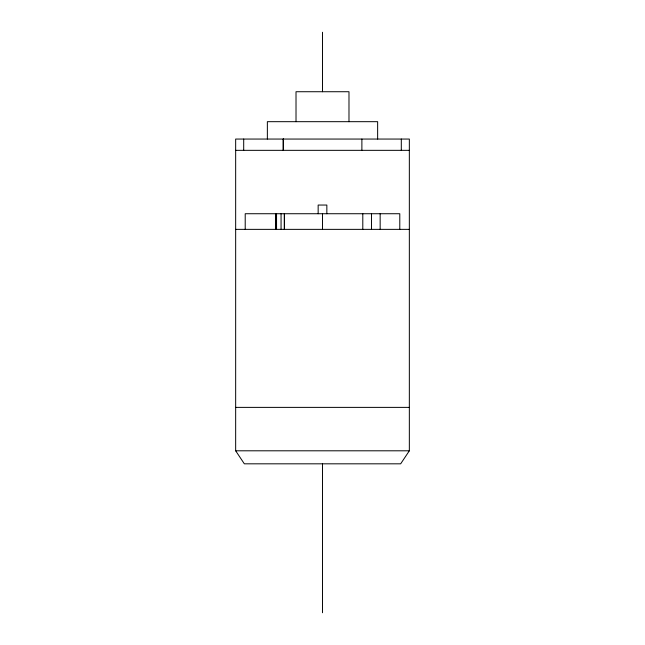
<?xml version="1.0" encoding="UTF-8"?>
<svg xmlns="http://www.w3.org/2000/svg" width="645" height="645" viewBox="0 0 645 645"><rect width="100%" height="100%" fill="white"/><g stroke="black" fill="none" stroke-linecap="round" stroke-linejoin="round"><path stroke-width="0.97" d="M409.341 450.799L400.658 463.82L244.342 463.82L235.659 450.799L235.659 139.054L409.341 139.054L409.341 450.799L235.659 450.799M235.659 150.341L409.341 150.341M235.659 229.362L409.341 229.362M235.659 407.382L409.341 407.382M401.303 139.054L401.303 150.341M399.787 229.362L399.787 213.729L245.213 213.729L245.213 229.362M380.155 213.729L380.163 229.362M377.639 139.054L377.639 121.679L267.361 121.679L267.361 139.054M371.48 213.729L371.48 229.362M362.796 213.729L362.796 229.362M361.885 139.054L361.885 150.341M348.985 121.679L348.985 91.727L296.015 91.727L296.015 121.679M326.846 213.729L326.846 205.046L318.154 205.046L318.154 213.729M322.5 32.25L322.5 91.727M322.5 213.729L322.5 229.362M322.5 463.65L322.5 612.75M284.461 213.729L284.461 229.362M284.292 213.729L284.292 229.362M283.518 139.054L283.518 150.341M283.421 139.054L283.421 150.341M283.115 139.054L283.115 150.341M281.059 213.729L281.059 229.362M276.552 213.729L276.552 229.362M275.608 213.729L275.608 229.362M275.48 213.729L275.48 229.362M243.697 139.054L243.697 150.341"/></g></svg>
